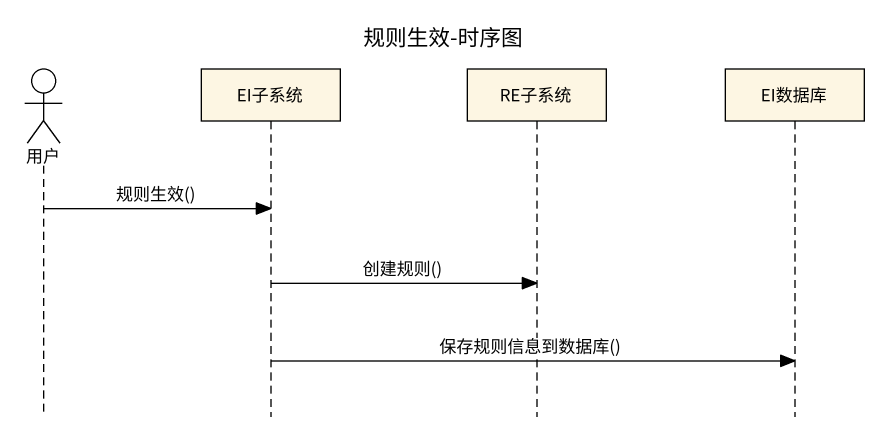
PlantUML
@startuml
title 规则生效-时序图
hide footbox
actor 用户
participant EI子系统
participant RE子系统
participant EI数据库

用户 -> EI子系统 : 规则生效()
EI子系统 -> RE子系统 : 创建规则()
EI子系统 -> EI数据库 : 保存规则信息到数据库()
@enduml
